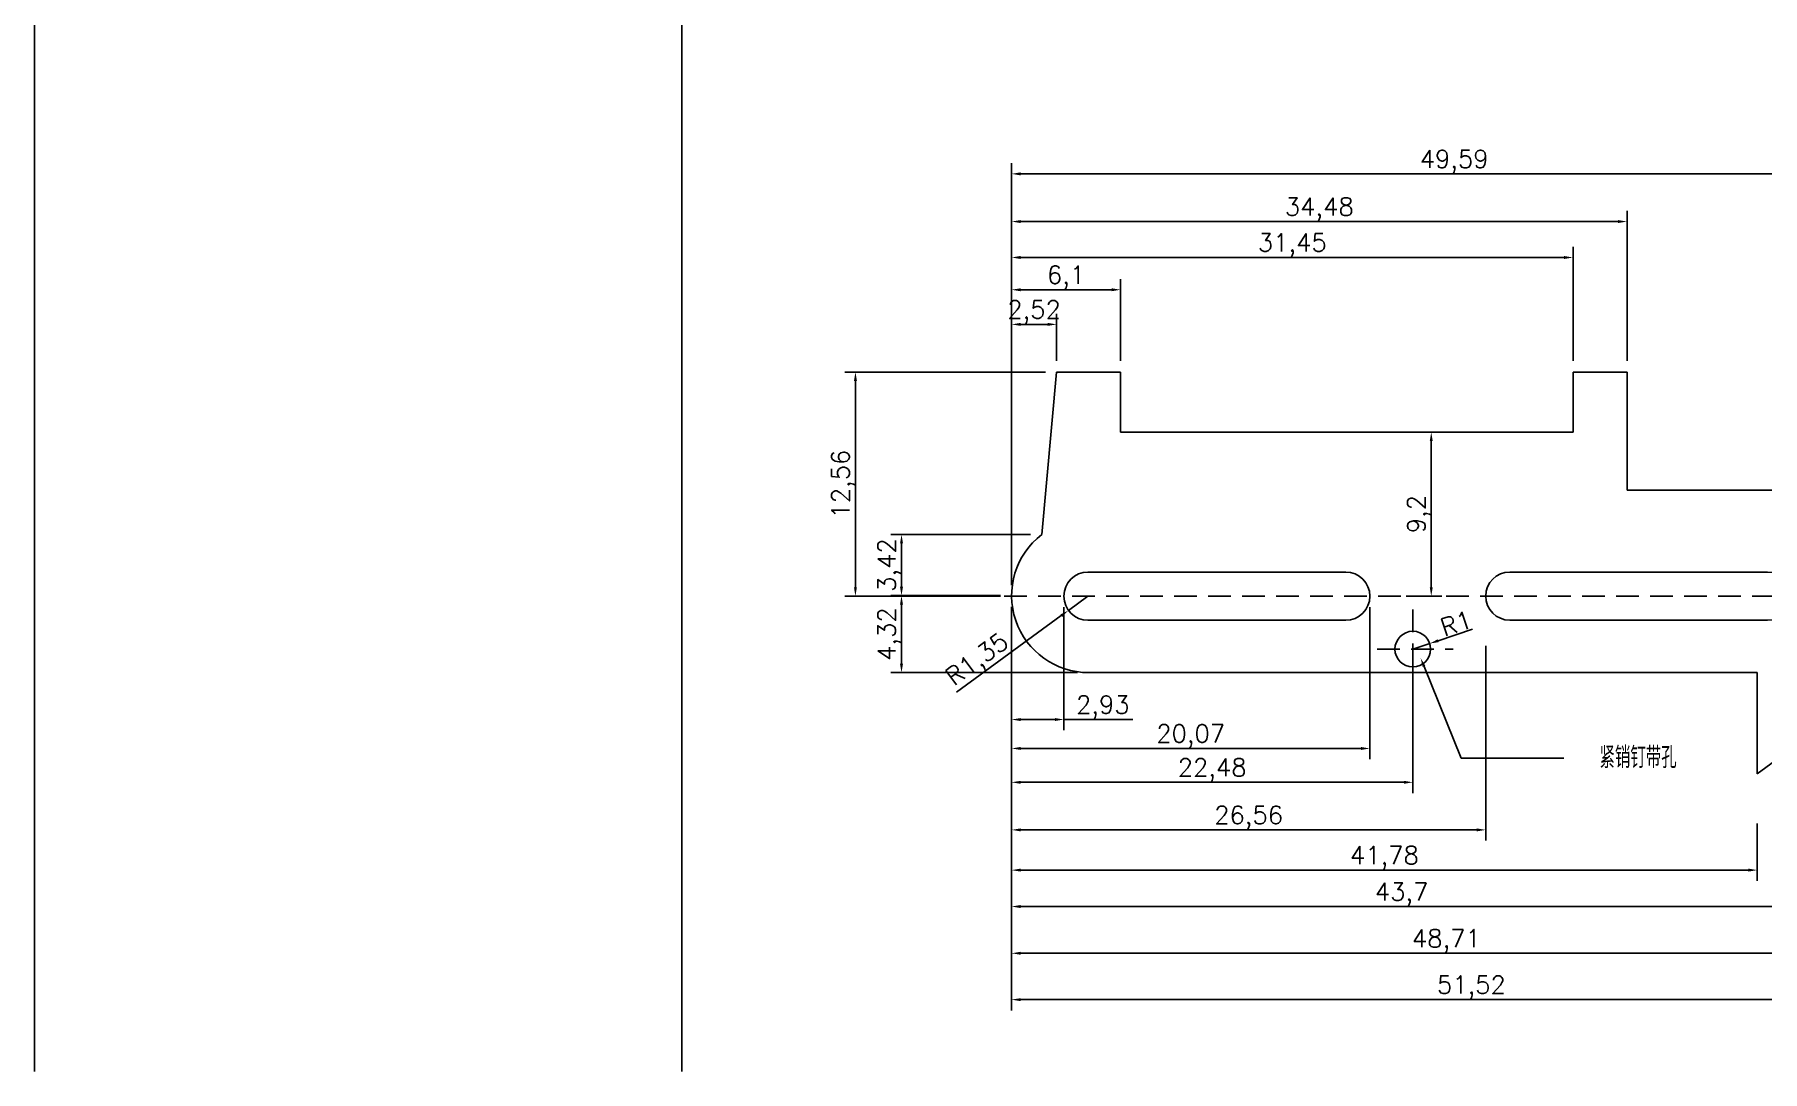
# Model space of a CAD drawing. Header units: millimetres. Extents: x 6817 to 15937, y -5221 to -164.
# Drawn here: x 10127.1 to 10223.9, y -361.6 to -303.4 of the extents above; entities that cross this region are included whole.
import ezdxf
from ezdxf import colors
from ezdxf.entities.mleader import LeaderData, LeaderLine
from ezdxf.math import Vec2, Vec3

# ---------------------------------------------------------------- set-up
doc = ezdxf.new("R2010")
doc.units = ezdxf.units.MM
doc.linetypes.add('HIDDEN', pattern=[9.525, 6.35, -3.175])
doc.layers.add('图层2', color=108, linetype='Continuous')
doc.styles.get("Standard").update_dxf_attribs({"font": 'txt', "bigfont": 'gbcbig.shx'})
doc.dimstyles.new('ISO-25', dxfattribs={"dimtxt": 1, "dimasz": 0.5, "dimexe": 0.6, "dimexo": 0.625, "dimgap": 0.1, "dimtad": 1, "dimtxsty": 'Standard', "dimcen": 2.5, "dimadec": 0, "dimazin": 0, "dimtfac": 1, "dimtmove": 0, "dimatfit": 3, "dimfxl": 0, "dimarcsym": 0})

# ---------------------------------------------------------------- blocks, each defined once
blk = doc.blocks.new('*D645')
at = {"layer": 'Defpoints', "color": 0, "linetype": 'ByBlock', "transparency": 16777216}
for p in [(10205.307, -337.571), (10204.358, -337.886)]:
    blk.add_point(p, dxfattribs=at)
at = {"layer": '图层2', "color": 0, "linetype": 'ByBlock', "lineweight": -2, "transparency": 16777216}
for p, q in [((10207.711, -336.774), (10205.781, -337.414)), ((10204.358, -337.886), (10205.307, -337.571))]:
    blk.add_line(p, q, dxfattribs=at)
at = {"layer": '图层2', "color": 0, "linetype": 'ByBlock', "transparency": 16777216}
blk.add_solid([(10205.755, -337.335), (10205.808, -337.493), (10205.307, -337.571)], dxfattribs=at)
at = {"layer": '图层2', "color": 0, "linetype": 'ByBlock', "transparency": 16777216, "insert": (10206.795, -336.446), "char_height": 1, "attachment_point": 5, "rotation": 18.35936}
blk.add_mtext('R1', dxfattribs=at)
blk = doc.blocks.new('*D647')
at = {"layer": 'Defpoints', "color": 0, "linetype": 'ByBlock', "transparency": 16777216}
for p in [(10186.159, -334.917), (10185.069, -335.714)]:
    blk.add_point(p, dxfattribs=at)
at = {"layer": '图层2', "color": 0, "linetype": 'ByBlock', "lineweight": -2, "transparency": 16777216}
for p, q in [((10186.159, -334.917), (10185.069, -335.714)), ((10178.8, -340.294), (10184.665, -336.009))]:
    blk.add_line(p, q, dxfattribs=at)
at = {"layer": '图层2', "color": 0, "linetype": 'ByBlock', "transparency": 16777216}
blk.add_solid([(10184.616, -335.941), (10184.714, -336.076), (10185.069, -335.714)], dxfattribs=at)
at = {"layer": '图层2', "color": 0, "linetype": 'ByBlock', "transparency": 16777216, "insert": (10180.025, -338.553), "char_height": 1, "attachment_point": 5, "rotation": 36.1567}
blk.add_mtext('R1,35', dxfattribs=at)
blk = doc.blocks.new('*D1030')
at = {"layer": 'Defpoints', "color": 0, "linetype": 'ByBlock', "transparency": 16777216}
for p in [(10181.881, -334.886), (10184.809, -334.917), (10184.809, -341.832)]:
    blk.add_point(p, dxfattribs=at)
at = {"layer": '图层2', "color": 0, "linetype": 'ByBlock', "lineweight": -2, "transparency": 16777216}
for p, q in [((10181.881, -335.511), (10181.881, -342.432)), ((10184.809, -335.542), (10184.809, -342.432)), ((10182.381, -341.832), (10184.309, -341.832)), ((10184.809, -341.832), (10188.676, -341.832))]:
    blk.add_line(p, q, dxfattribs=at)
at = {"layer": '图层2', "color": 0, "linetype": 'ByBlock', "transparency": 16777216}
for points in [[(10182.381, -341.749), (10182.381, -341.915), (10181.881, -341.832)], [(10184.309, -341.749), (10184.309, -341.915), (10184.809, -341.832)]]:
    blk.add_solid(points, dxfattribs=at)
at = {"layer": '图层2', "color": 0, "linetype": 'ByBlock', "transparency": 16777216, "insert": (10186.992, -341.149), "char_height": 1, "attachment_point": 5}
blk.add_mtext('2,93', dxfattribs=at)
blk = doc.blocks.new('*D1031')
at = {"layer": 'Defpoints', "color": 0, "linetype": 'ByBlock', "transparency": 16777216}
for p in [(10181.881, -334.917), (10201.952, -334.917), (10201.952, -343.453)]:
    blk.add_point(p, dxfattribs=at)
at = {"layer": '图层2', "color": 0, "linetype": 'ByBlock', "lineweight": -2, "transparency": 16777216}
for p, q in [((10181.881, -335.542), (10181.881, -344.053)), ((10201.952, -335.542), (10201.952, -344.053)), ((10182.381, -343.453), (10201.452, -343.453))]:
    blk.add_line(p, q, dxfattribs=at)
at = {"layer": '图层2', "color": 0, "linetype": 'ByBlock', "transparency": 16777216}
for points in [[(10182.381, -343.37), (10182.381, -343.536), (10181.881, -343.453)], [(10201.452, -343.37), (10201.452, -343.536), (10201.952, -343.453)]]:
    blk.add_solid(points, dxfattribs=at)
at = {"layer": '图层2', "color": 0, "linetype": 'ByBlock', "transparency": 16777216, "insert": (10191.917, -342.77), "char_height": 1, "attachment_point": 5}
blk.add_mtext('20,07', dxfattribs=at)
blk = doc.blocks.new('*D650')
at = {"layer": 'Defpoints', "color": 0, "linetype": 'ByBlock', "transparency": 16777216}
for p in [(10181.881, -337.078), (10208.442, -337.078), (10208.442, -348.017)]:
    blk.add_point(p, dxfattribs=at)
at = {"layer": '图层2', "color": 0, "linetype": 'ByBlock', "lineweight": -2, "transparency": 16777216}
for p, q in [((10181.881, -337.703), (10181.881, -348.617)), ((10208.442, -337.703), (10208.442, -348.617)), ((10182.381, -348.017), (10207.942, -348.017))]:
    blk.add_line(p, q, dxfattribs=at)
at = {"layer": '图层2', "color": 0, "linetype": 'ByBlock', "transparency": 16777216}
for points in [[(10182.381, -347.934), (10182.381, -348.1), (10181.881, -348.017)], [(10207.942, -347.934), (10207.942, -348.1), (10208.442, -348.017)]]:
    blk.add_solid(points, dxfattribs=at)
at = {"layer": '图层2', "color": 0, "linetype": 'ByBlock', "transparency": 16777216, "insert": (10195.161, -347.334), "char_height": 1, "attachment_point": 5}
blk.add_mtext('26,56', dxfattribs=at)
blk = doc.blocks.new('*D651')
at = {"layer": 'Defpoints', "color": 0, "linetype": 'ByBlock', "transparency": 16777216}
for p in [(10181.881, -337.078), (10225.585, -337.074), (10225.585, -352.314)]:
    blk.add_point(p, dxfattribs=at)
at = {"layer": '图层2', "color": 0, "linetype": 'ByBlock', "lineweight": -2, "transparency": 16777216}
for p, q in [((10181.881, -337.703), (10181.881, -352.914)), ((10225.585, -337.699), (10225.585, -352.914)), ((10182.381, -352.314), (10225.085, -352.314))]:
    blk.add_line(p, q, dxfattribs=at)
at = {"layer": '图层2', "color": 0, "linetype": 'ByBlock', "transparency": 16777216}
for points in [[(10182.381, -352.231), (10182.381, -352.397), (10181.881, -352.314)], [(10225.085, -352.231), (10225.085, -352.397), (10225.585, -352.314)]]:
    blk.add_solid(points, dxfattribs=at)
at = {"layer": '图层2', "color": 0, "linetype": 'ByBlock', "transparency": 16777216, "insert": (10203.733, -351.631), "char_height": 1, "attachment_point": 5}
blk.add_mtext('43,7', dxfattribs=at)
blk = doc.blocks.new('*D652')
at = {"layer": 'Defpoints', "color": 0, "linetype": 'ByBlock', "transparency": 16777216}
for p in [(10181.881, -337.078), (10223.657, -347.037), (10223.657, -350.274)]:
    blk.add_point(p, dxfattribs=at)
at = {"layer": '图层2', "color": 0, "linetype": 'ByBlock', "lineweight": -2, "transparency": 16777216}
for p, q in [((10181.881, -337.703), (10181.881, -350.874)), ((10223.657, -347.662), (10223.657, -350.874)), ((10182.381, -350.274), (10223.157, -350.274))]:
    blk.add_line(p, q, dxfattribs=at)
at = {"layer": '图层2', "color": 0, "linetype": 'ByBlock', "transparency": 16777216}
for points in [[(10182.381, -350.19), (10182.381, -350.357), (10181.881, -350.274)], [(10223.157, -350.19), (10223.157, -350.357), (10223.657, -350.274)]]:
    blk.add_solid(points, dxfattribs=at)
at = {"layer": '图层2', "color": 0, "linetype": 'ByBlock', "transparency": 16777216, "insert": (10202.769, -349.59), "char_height": 1, "attachment_point": 5}
blk.add_mtext('41,78', dxfattribs=at)
blk = doc.blocks.new('*D653')
at = {"layer": 'Defpoints', "color": 0, "linetype": 'ByBlock', "transparency": 16777216}
for p in [(10230.593, -332.772), (10181.881, -337.046), (10230.593, -354.936)]:
    blk.add_point(p, dxfattribs=at)
at = {"layer": '图层2', "color": 0, "linetype": 'ByBlock', "lineweight": -2, "transparency": 16777216}
for p, q in [((10230.593, -333.397), (10230.593, -355.536)), ((10181.881, -337.671), (10181.881, -355.536)), ((10182.381, -354.936), (10230.093, -354.936))]:
    blk.add_line(p, q, dxfattribs=at)
at = {"layer": '图层2', "color": 0, "linetype": 'ByBlock', "transparency": 16777216}
for points in [[(10182.381, -354.853), (10182.381, -355.019), (10181.881, -354.936)], [(10230.093, -354.853), (10230.093, -355.019), (10230.593, -354.936)]]:
    blk.add_solid(points, dxfattribs=at)
at = {"layer": '图层2', "color": 0, "linetype": 'ByBlock', "transparency": 16777216, "insert": (10206.237, -354.253), "char_height": 1, "attachment_point": 5}
blk.add_mtext('48,71', dxfattribs=at)
blk = doc.blocks.new('*D1032')
at = {"layer": 'Defpoints', "color": 0, "linetype": 'ByBlock', "transparency": 16777216}
for p in [(10181.881, -334.886), (10204.358, -337.886), (10204.358, -345.351)]:
    blk.add_point(p, dxfattribs=at)
at = {"layer": '图层2', "color": 0, "linetype": 'ByBlock', "lineweight": -2, "transparency": 16777216}
for p, q in [((10181.881, -335.511), (10181.881, -345.951)), ((10204.358, -338.511), (10204.358, -345.951)), ((10182.381, -345.351), (10203.858, -345.351))]:
    blk.add_line(p, q, dxfattribs=at)
at = {"layer": '图层2', "color": 0, "linetype": 'ByBlock', "transparency": 16777216}
for points in [[(10182.381, -345.268), (10182.381, -345.435), (10181.881, -345.351)], [(10203.858, -345.268), (10203.858, -345.435), (10204.358, -345.351)]]:
    blk.add_solid(points, dxfattribs=at)
at = {"layer": '图层2', "color": 0, "linetype": 'ByBlock', "transparency": 16777216, "insert": (10193.119, -344.668), "char_height": 1, "attachment_point": 5}
blk.add_mtext('22,48', dxfattribs=at)
blk = doc.blocks.new('*D1033')
at = {"layer": 'Defpoints', "color": 0, "linetype": 'ByBlock', "transparency": 16777216}
for p in [(10181.881, -334.917), (10233.399, -336.212), (10233.399, -357.534)]:
    blk.add_point(p, dxfattribs=at)
at = {"layer": '图层2', "color": 0, "linetype": 'ByBlock', "lineweight": -2, "transparency": 16777216}
for p, q in [((10181.881, -335.542), (10181.881, -358.134)), ((10233.399, -336.837), (10233.399, -358.134)), ((10182.381, -357.534), (10232.899, -357.534))]:
    blk.add_line(p, q, dxfattribs=at)
at = {"layer": '图层2', "color": 0, "linetype": 'ByBlock', "transparency": 16777216}
for points in [[(10182.381, -357.451), (10182.381, -357.617), (10181.881, -357.534)], [(10232.899, -357.451), (10232.899, -357.617), (10233.399, -357.534)]]:
    blk.add_solid(points, dxfattribs=at)
at = {"layer": '图层2', "color": 0, "linetype": 'ByBlock', "transparency": 16777216, "insert": (10207.64, -356.851), "char_height": 1, "attachment_point": 5}
blk.add_mtext('51,52', dxfattribs=at)
blk = doc.blocks.new('*D1034')
at = {"layer": 'Defpoints', "color": 0, "linetype": 'ByBlock', "transparency": 16777216}
for p in [(10181.881, -334.886), (10175.713, -339.202), (10186.197, -339.202)]:
    blk.add_point(p, dxfattribs=at)
at = {"layer": '图层2', "color": 0, "linetype": 'ByBlock', "lineweight": -2, "transparency": 16777216}
for p, q in [((10181.256, -334.886), (10175.113, -334.886)), ((10175.713, -335.386), (10175.713, -338.702)), ((10185.572, -339.202), (10175.113, -339.202))]:
    blk.add_line(p, q, dxfattribs=at)
at = {"layer": '图层2', "color": 0, "linetype": 'ByBlock', "transparency": 16777216}
for points in [[(10175.63, -335.386), (10175.796, -335.386), (10175.713, -334.886)], [(10175.63, -338.702), (10175.796, -338.702), (10175.713, -339.202)]]:
    blk.add_solid(points, dxfattribs=at)
at = {"layer": '图层2', "color": 0, "linetype": 'ByBlock', "transparency": 16777216, "insert": (10175.03, -337.044), "char_height": 1, "attachment_point": 5, "rotation": 90}
blk.add_mtext('4,32', dxfattribs=at)
blk = doc.blocks.new('*D1035')
at = {"layer": 'Defpoints', "color": 0, "linetype": 'ByBlock', "transparency": 16777216}
for p in [(10175.713, -331.462), (10183.568, -331.462), (10181.881, -334.886)]:
    blk.add_point(p, dxfattribs=at)
at = {"layer": '图层2', "color": 0, "linetype": 'ByBlock', "lineweight": -2, "transparency": 16777216}
for p, q in [((10182.943, -331.462), (10175.113, -331.462)), ((10175.713, -334.386), (10175.713, -331.962)), ((10181.256, -334.886), (10175.113, -334.886))]:
    blk.add_line(p, q, dxfattribs=at)
at = {"layer": '图层2', "color": 0, "linetype": 'ByBlock', "transparency": 16777216}
for points in [[(10175.63, -331.962), (10175.796, -331.962), (10175.713, -331.462)], [(10175.63, -334.386), (10175.796, -334.386), (10175.713, -334.886)]]:
    blk.add_solid(points, dxfattribs=at)
at = {"layer": '图层2', "color": 0, "linetype": 'ByBlock', "transparency": 16777216, "insert": (10175.03, -333.174), "char_height": 1, "attachment_point": 5, "rotation": 90}
blk.add_mtext('3,42', dxfattribs=at)
blk = doc.blocks.new('*D1036')
at = {"layer": 'Defpoints', "color": 0, "linetype": 'ByBlock', "transparency": 16777216}
for p in [(10173.132, -322.353), (10184.401, -322.353), (10181.881, -334.917)]:
    blk.add_point(p, dxfattribs=at)
at = {"layer": '图层2', "color": 0, "linetype": 'ByBlock', "lineweight": -2, "transparency": 16777216}
for p, q in [((10183.776, -322.353), (10172.532, -322.353)), ((10173.132, -334.417), (10173.132, -322.853)), ((10181.256, -334.917), (10172.532, -334.917))]:
    blk.add_line(p, q, dxfattribs=at)
at = {"layer": '图层2', "color": 0, "linetype": 'ByBlock', "transparency": 16777216}
for points in [[(10173.049, -322.853), (10173.215, -322.853), (10173.132, -322.353)], [(10173.049, -334.417), (10173.215, -334.417), (10173.132, -334.917)]]:
    blk.add_solid(points, dxfattribs=at)
at = {"layer": '图层2', "color": 0, "linetype": 'ByBlock', "transparency": 16777216, "insert": (10172.449, -328.635), "char_height": 1, "attachment_point": 5, "rotation": 90}
blk.add_mtext('12,56', dxfattribs=at)
blk = doc.blocks.new('*D1037')
at = {"layer": 'Defpoints', "color": 0, "linetype": 'ByBlock', "transparency": 16777216}
for p in [(10203.357, -325.715), (10205.391, -325.715), (10203.357, -334.917)]:
    blk.add_point(p, dxfattribs=at)
at = {"layer": '图层2', "color": 0, "linetype": 'ByBlock', "lineweight": -2, "transparency": 16777216}
for p, q in [((10203.982, -325.715), (10205.991, -325.715)), ((10205.391, -334.417), (10205.391, -326.215)), ((10203.982, -334.917), (10205.991, -334.917))]:
    blk.add_line(p, q, dxfattribs=at)
at = {"layer": '图层2', "color": 0, "linetype": 'ByBlock', "transparency": 16777216}
for points in [[(10205.308, -326.215), (10205.474, -326.215), (10205.391, -325.715)], [(10205.308, -334.417), (10205.474, -334.417), (10205.391, -334.917)]]:
    blk.add_solid(points, dxfattribs=at)
at = {"layer": '图层2', "color": 0, "linetype": 'ByBlock', "transparency": 16777216, "insert": (10204.708, -330.316), "char_height": 1, "attachment_point": 5, "rotation": 90}
blk.add_mtext('9,2', dxfattribs=at)
blk = doc.blocks.new('*D654')
at = {"layer": 'Defpoints', "color": 0, "linetype": 'ByBlock', "transparency": 16777216}
for p in [(10184.401, -319.681), (10184.401, -322.353), (10181.881, -334.917)]:
    blk.add_point(p, dxfattribs=at)
at = {"layer": '图层2', "color": 0, "linetype": 'ByBlock', "lineweight": -2, "transparency": 16777216}
for p, q in [((10181.881, -334.292), (10181.881, -319.081)), ((10184.401, -321.728), (10184.401, -319.081)), ((10182.381, -319.681), (10183.901, -319.681))]:
    blk.add_line(p, q, dxfattribs=at)
at = {"layer": '图层2', "color": 0, "linetype": 'ByBlock', "transparency": 16777216}
for points in [[(10182.381, -319.598), (10182.381, -319.764), (10181.881, -319.681)], [(10183.901, -319.598), (10183.901, -319.764), (10184.401, -319.681)]]:
    blk.add_solid(points, dxfattribs=at)
at = {"layer": '图层2', "color": 0, "linetype": 'ByBlock', "transparency": 16777216, "insert": (10183.141, -318.998), "char_height": 1, "attachment_point": 5}
blk.add_mtext('2,52', dxfattribs=at)
blk = doc.blocks.new('*D1038')
at = {"layer": 'Defpoints', "color": 0, "linetype": 'ByBlock', "transparency": 16777216}
for p in [(10187.985, -317.74), (10187.985, -322.353), (10181.881, -334.917)]:
    blk.add_point(p, dxfattribs=at)
at = {"layer": '图层2', "color": 0, "linetype": 'ByBlock', "lineweight": -2, "transparency": 16777216}
for p, q in [((10181.881, -334.292), (10181.881, -317.14)), ((10187.985, -321.728), (10187.985, -317.14)), ((10182.381, -317.74), (10187.485, -317.74))]:
    blk.add_line(p, q, dxfattribs=at)
at = {"layer": '图层2', "color": 0, "linetype": 'ByBlock', "transparency": 16777216}
for points in [[(10182.381, -317.657), (10182.381, -317.823), (10181.881, -317.74)], [(10187.485, -317.657), (10187.485, -317.823), (10187.985, -317.74)]]:
    blk.add_solid(points, dxfattribs=at)
at = {"layer": '图层2', "color": 0, "linetype": 'ByBlock', "transparency": 16777216, "insert": (10184.933, -317.057), "char_height": 1, "attachment_point": 5}
blk.add_mtext('6,1', dxfattribs=at)
blk = doc.blocks.new('*D1039')
at = {"layer": 'Defpoints', "color": 0, "linetype": 'ByBlock', "transparency": 16777216}
for p in [(10213.333, -315.931), (10213.333, -322.353), (10181.881, -334.917)]:
    blk.add_point(p, dxfattribs=at)
at = {"layer": '图层2', "color": 0, "linetype": 'ByBlock', "lineweight": -2, "transparency": 16777216}
for p, q in [((10181.881, -334.292), (10181.881, -315.331)), ((10213.333, -321.728), (10213.333, -315.331)), ((10182.381, -315.931), (10212.833, -315.931))]:
    blk.add_line(p, q, dxfattribs=at)
at = {"layer": '图层2', "color": 0, "linetype": 'ByBlock', "transparency": 16777216}
for points in [[(10182.381, -315.847), (10182.381, -316.014), (10181.881, -315.931)], [(10212.833, -315.847), (10212.833, -316.014), (10213.333, -315.931)]]:
    blk.add_solid(points, dxfattribs=at)
at = {"layer": '图层2', "color": 0, "linetype": 'ByBlock', "transparency": 16777216, "insert": (10197.607, -315.247), "char_height": 1, "attachment_point": 5}
blk.add_mtext('31,45', dxfattribs=at)
blk = doc.blocks.new('*D1040')
at = {"layer": 'Defpoints', "color": 0, "linetype": 'ByBlock', "transparency": 16777216}
for p in [(10216.359, -313.916), (10216.359, -322.353), (10181.881, -334.917)]:
    blk.add_point(p, dxfattribs=at)
at = {"layer": '图层2', "color": 0, "linetype": 'ByBlock', "lineweight": -2, "transparency": 16777216}
for p, q in [((10181.881, -334.292), (10181.881, -313.316)), ((10216.359, -321.728), (10216.359, -313.316)), ((10182.381, -313.916), (10215.859, -313.916))]:
    blk.add_line(p, q, dxfattribs=at)
at = {"layer": '图层2', "color": 0, "linetype": 'ByBlock', "transparency": 16777216}
for points in [[(10182.381, -313.833), (10182.381, -313.999), (10181.881, -313.916)], [(10215.859, -313.833), (10215.859, -313.999), (10216.359, -313.916)]]:
    blk.add_solid(points, dxfattribs=at)
at = {"layer": '图层2', "color": 0, "linetype": 'ByBlock', "transparency": 16777216, "insert": (10199.12, -313.233), "char_height": 1, "attachment_point": 5}
blk.add_mtext('34,48', dxfattribs=at)
blk = doc.blocks.new('*D1041')
at = {"layer": 'Defpoints', "color": 0, "linetype": 'ByBlock', "transparency": 16777216}
for p in [(10231.468, -311.244), (10231.468, -328.972), (10181.881, -334.886)]:
    blk.add_point(p, dxfattribs=at)
at = {"layer": '图层2', "color": 0, "linetype": 'ByBlock', "lineweight": -2, "transparency": 16777216}
for p, q in [((10181.881, -334.261), (10181.881, -310.644)), ((10231.468, -328.347), (10231.468, -310.644)), ((10182.381, -311.244), (10230.968, -311.244))]:
    blk.add_line(p, q, dxfattribs=at)
at = {"layer": '图层2', "color": 0, "linetype": 'ByBlock', "transparency": 16777216}
for points in [[(10182.381, -311.16), (10182.381, -311.327), (10181.881, -311.244)], [(10230.968, -311.16), (10230.968, -311.327), (10231.468, -311.244)]]:
    blk.add_solid(points, dxfattribs=at)
at = {"layer": '图层2', "color": 0, "linetype": 'ByBlock', "transparency": 16777216, "insert": (10206.674, -310.56), "char_height": 1, "attachment_point": 5}
blk.add_mtext('49,59', dxfattribs=at)

msp = doc.modelspace()

# ---------------------------------------------------------------- linework, layer by layer
at = {"layer": '图层2', "color": 2, "linetype": 'ByBlock'}
for p, q in [((10127.143, -361.56), (10127.143, -164.27)), ((10163.41, -164.27), (10163.41, -361.56))]:
    msp.add_line(p, q, dxfattribs=at)
at = {"layer": '图层2', "color": 1, "linetype": 'ByBlock'}
for p, q in [((10184.401, -322.353), (10183.568, -331.462)), ((10184.401, -322.353), (10187.985, -322.353)), ((10184.401, -322.353), (10187.985, -322.353)), ((10187.985, -322.353), (10187.985, -325.715)), ((10213.333, -322.353), (10216.359, -322.353)), ((10213.333, -325.715), (10213.333, -322.353)), ((10216.359, -328.972), (10216.359, -322.353)), ((10213.333, -325.715), (10187.985, -325.715)), ((10231.468, -328.972), (10216.359, -328.972)), ((10223.657, -344.877), (10231.981, -338.743)), ((10186.197, -339.202), (10223.657, -339.202)), ((10223.657, -339.202), (10223.657, -344.877))]:
    msp.add_line(p, q, dxfattribs=at)
at = {"layer": '图层2', "color": 3, "linetype": 'HIDDEN', "ltscale": 0.2}
for p, q in [((10179.564, -334.917), (10240.204, -334.917)), ((10204.358, -340.736), (10204.358, -335.489)), ((10202.369, -337.886), (10206.619, -337.886))]:
    msp.add_line(p, q, dxfattribs=at)
at = {"layer": '图层2', "color": 2, "linetype": 'ByBlock'}
for points in [[(10200.602, -333.567, -1), (10200.602, -336.267), (10186.159, -336.267, -1), (10186.159, -333.567)], [(10209.792, -336.264, -1), (10209.792, -333.564), (10224.235, -333.564, -1), (10224.235, -336.264)]]:
    msp.add_lwpolyline(points, format="xyb", close=True, dxfattribs=at)
msp.add_circle((10204.358, -337.886), 1, dxfattribs=at)
at = {"layer": '图层2', "color": 1, "linetype": 'ByBlock'}
msp.add_arc((10186.197, -334.886), 4.316, 127.5234, 270, dxfattribs=at)

# ---------------------------------------------------------------- dimensions: what is measured, and where the dimension line sits
at = {"layer": '图层2', "color": 2, "linetype": 'ByBlock'}
for base, p1, p2, picture, middle in [((10231.468, -311.244), (10181.881, -334.886), (10231.468, -328.972), '*D1041', (10206.674, -310.56)), ((10216.359, -313.916), (10181.881, -334.917), (10216.359, -322.353), '*D1040', (10199.12, -313.233)), ((10213.333, -315.931), (10181.881, -334.917), (10213.333, -322.353), '*D1039', (10197.607, -315.247)), ((10187.985, -317.74), (10181.881, -334.917), (10187.985, -322.353), '*D1038', (10184.933, -317.057)), ((10230.593, -354.936), (10181.881, -337.046), (10230.593, -332.772), '*D653', (10206.237, -354.253)), ((10184.809, -341.832), (10181.881, -334.886), (10184.809, -334.917), '*D1030', (10186.992, -341.149)), ((10204.358, -345.351), (10181.881, -334.886), (10204.358, -337.886), '*D1032', (10193.119, -344.668)), ((10201.952, -343.453), (10181.881, -334.917), (10201.952, -334.917), '*D1031', (10191.917, -342.77)), ((10233.399, -357.534), (10181.881, -334.917), (10233.399, -336.212), '*D1033', (10207.64, -356.851)), ((10225.585, -352.314), (10181.881, -337.078), (10225.585, -337.074), '*D651', (10203.733, -351.631)), ((10208.442, -348.017), (10181.881, -337.078), (10208.442, -337.078), '*D650', (10195.161, -347.334)), ((10223.657, -350.274), (10181.881, -337.078), (10223.657, -347.037), '*D652', (10202.769, -349.59))]:
    dim = msp.add_linear_dim(base=base, p1=p1, p2=p2, dimstyle='ISO-25', dxfattribs=at)
    dim.commit()
    dim.dimension.update_dxf_attribs({"geometry": picture, "text_midpoint": middle})
dim = msp.add_linear_dim(base=(10184.401, -319.681), p1=(10181.881, -334.917), p2=(10184.401, -322.353), dimstyle='ISO-25', dxfattribs=at)
dim.commit()
dim.dimension.update_dxf_attribs({"geometry": '*D654', "text_midpoint": (10183.141, -319.681), "dimtype": 160})
for base, p1, p2, picture, middle in [((10173.132, -322.353), (10181.881, -334.917), (10184.401, -322.353), '*D1036', (10172.449, -328.635)), ((10205.391, -325.715), (10203.357, -334.917), (10203.357, -325.715), '*D1037', (10204.708, -330.316)), ((10175.713, -331.462), (10181.881, -334.886), (10183.568, -331.462), '*D1035', (10175.03, -333.174)), ((10175.713, -339.202), (10181.881, -334.886), (10186.197, -339.202), '*D1034', (10175.03, -337.044))]:
    dim = msp.add_linear_dim(base=base, p1=p1, p2=p2, angle=90, dimstyle='ISO-25', dxfattribs=at)
    dim.commit()
    dim.dimension.update_dxf_attribs({"geometry": picture, "text_midpoint": middle})
dim = msp.add_radius_dim(center=(10186.159, -334.917), mpoint=(10185.069, -335.714), dimstyle='ISO-25', dxfattribs=at)
dim.commit()
dim.dimension.update_dxf_attribs({"geometry": '*D647', "text_midpoint": (10180.429, -339.104), "dimtype": 164})
dim = msp.add_radius_dim(center=(10204.358, -337.886), mpoint=(10205.307, -337.571), dimstyle='ISO-25', dxfattribs=at)
dim.commit()
dim.dimension.update_dxf_attribs({"geometry": '*D645', "text_midpoint": (10206.795, -336.446)})

# ---------------------------------------------------------------- leaders
ml = msp.add_multileader_mtext('Standard', dxfattribs=at)
ml.set_content('紧销钉带孔', color=2)
ml.set_leader_properties()
ml.build(insert=Vec2(0, 0))
ml.multileader.update_dxf_attribs({"text_right_attachment_type": 6, "dogleg_length": 0.36, "arrow_head_size": 0.5})
ctx = ml.context
ctx.base_point, ctx.char_height, ctx.arrow_head_size, ctx.plane_origin = Vec3(10212.819, -344.002), 1.2, 0.5, Vec3(10204.799, -338.392)
ctx.right_attachment = 6
notes = []
notes.append((ctx, [(0, (1, 1, 0), (10212.459, -344.002), (1, 0), 0.36, [(0, [(10204.799, -338.392), (10207.071, -344.002)], 0, [])])]))
ctx.mtext.insert, ctx.mtext.flow_direction = Vec3(10214.819, -343.356), 5
for ctx, leaders in notes:
    for number, flags, end, landing, length, lines in leaders:
        leader = LeaderData()
        leader.index, (leader.has_last_leader_line, leader.has_dogleg_vector, leader.attachment_direction) = number, flags
        leader.last_leader_point, leader.dogleg_vector, leader.dogleg_length = Vec3(end), Vec3(landing), length
        for number, points, colour, breaks in lines:
            line = LeaderLine()
            line.index, line.vertices, line.color, line.breaks = number, Vec3.list(points), colors.encode_raw_color(colour), breaks
            leader.lines.append(line)
        ctx.leaders.append(leader)

doc.saveas('drawing.dxf')
